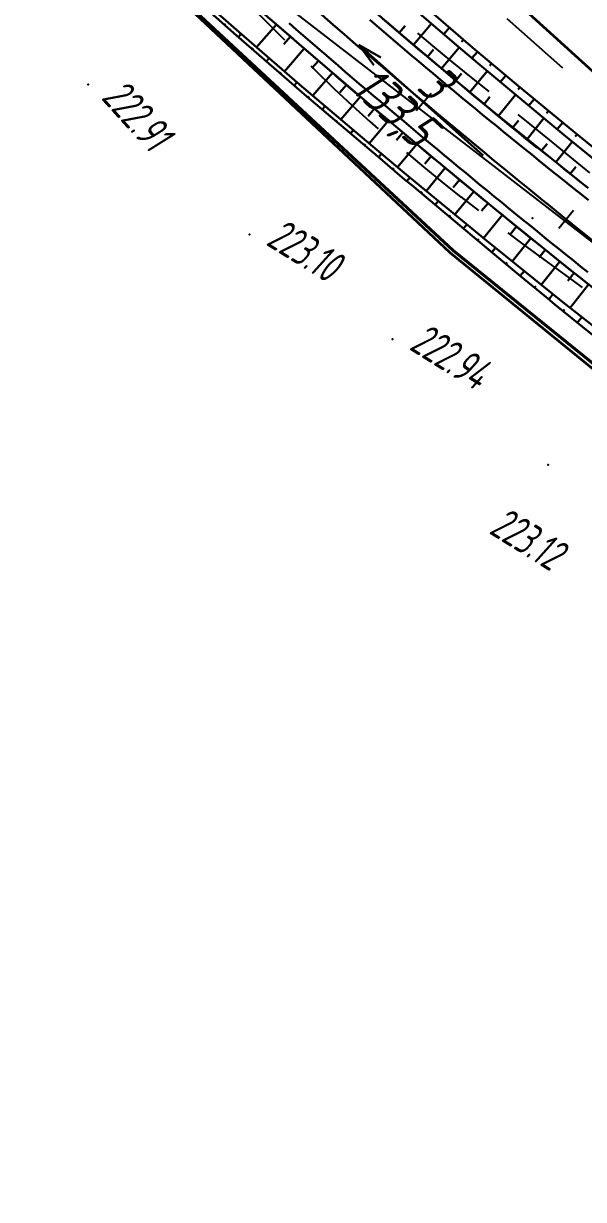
# Model space of a CAD drawing. Header units: millimetres. Extents: x -1799 to 6962, y -1020 to 4121.
# Drawn here: x -584.9 to -524.3, y 3321.1 to 3448.4 of the extents above; entities that cross this region are included whole.
import ezdxf

# ---------------------------------------------------------------- set-up
doc = ezdxf.new("R2010")
doc.units = ezdxf.units.MM
doc.linetypes.add('CONTI', pattern=[0])
doc.linetypes.add('STROT', pattern=[1.7, 0.5, -1.2])
for name, color, linetype, lineweight in [('10', 1, 'Continuous', 35), ('КОПИЯ_ОСЬ_13_ОТКОСЫ', 7, 'Continuous', 30), ('КОПИЯ_ОСЬ_ГРАНИЦЫ_ПОЛОС', 7, 'Continuous', 30), ('ОСЬ_ВЕРХ_ПОКРЫТИЯ_ГРАНИЦЫ_ПОЛОС', 7, 'Continuous', 30), ('ОСЬ_ВЕРХ_ПОКРЫТИЯ_ОСЬ', 1, 'Continuous', 30), ('Уклоны ПЧ', 5, 'Continuous', 30)]:
    doc.layers.add(name, color=color, linetype=linetype, lineweight=lineweight)
for name, color, linetype in [('_Ростелеком', 6, 'Continuous'), ('PI_OTDEFAULT', 172, 'CONTI'), ('PI_STDEFAULT', 6, 'CONTI'), ('PI_TTDEFAULT', 5, 'CONTI'), ('PLN_O', 7, 'CONTI'), ('SIT_LDEFAULT', 7, 'CONTI'), ('КОПИЯ_ОСЬ_ТАНГЕНСЫ', 1, 'Continuous'), ('ОСЬ_ВЕРХ_ПОКРЫТИЯ_ПИКЕТЫ', 1, 'Continuous'), ('ОСЬ_ВЕРХ_ПОКРЫТИЯ_ТАНГЕНСЫ', 1, 'Continuous'), ('разметка', 7, 'Continuous')]:
    doc.layers.add(name, color=color, linetype=linetype)
doc.styles.add('eskd', font='spds.shx', dxfattribs={"width": 1.2, "oblique": 15})
doc.styles.add('STYLE1', font='romand.shx', dxfattribs={"width": 0.9})
doc.styles.add('ГОСТ', font='', dxfattribs={"oblique": 15, "height": 4})
doc.styles.get('ГОСТ').set_extended_font_data('GOST type A')
doc.linetypes.add('кабель_связи_проект.', pattern='A,10,-1,["/",STYLE1,S=3,R=0,X=0,Y=-1.5],-4.1', length=15.1)

# ---------------------------------------------------------------- blocks, each defined once
blk = doc.blocks.new('Стрелка')
at = {"layer": 'Уклоны ПЧ', "ltscale": 2}
for points in [[(-0.02, -0.05), (-0.02, 17.97)], [(-0.02, -0.05), (-0.58, 2.62)], [(-0.02, -0.05), (0.53, 2.62)]]:
    blk.add_lwpolyline(points, dxfattribs=at)

msp = doc.modelspace()

# ---------------------------------------------------------------- linework, layer by layer
at = {"layer": '10'}
for points in [[(-1127.04, 3748.85), (-1082.58, 3724.79), (-1040.33, 3713.9), (-945.96, 3701.78), (-821.16, 3695.8), (-801.87, 3692.21), (-802.54, 3689.66), (-744.54, 3662.45), (-623.34, 3533.87), (-488.39, 3411.68), (-417.27, 3367.92), (-360.39, 3343.98), (-65.03, 3344.87)], [(-292.89, 3314.1), (-344.73, 3319.75), (-352.27, 3320.57), (-411.16, 3343.13), (-413.7, 3334.31), (-420.22, 3338.42), (-418.42, 3343.83), (-451.84, 3361.68), (-499.73, 3391.9), (-538.68, 3423.59), (-636.51, 3515.24), (-636.51, 3515.24), (-707.13, 3591.21), (-744.22, 3631.3), (-771.11, 3652.85), (-773.65, 3647.18), (-777.24, 3649.83)]]:
    msp.add_lwpolyline(points, dxfattribs=at)
at = {"layer": '_Ростелеком', "linetype": 'кабель_связи_проект.', "lineweight": 40, "ltscale": 0.25}
msp.add_lwpolyline([(-948.53, 3678.47), (-823.71, 3672.23), (-802.84, 3667.69), (-774.39, 3654.57), (-771.11, 3652.85), (-744.06, 3631.7), (-653.91, 3534.93), (-613.14, 3493.64), (-571.17, 3454.3), (-538.37, 3423.84), (-499.76, 3392.66), (-473.86, 3375.57), (-451.84, 3361.68), (-428.9, 3349.43), (-411.16, 3343.13), (-385.11, 3333.15), (-352.03, 3321.94), (-297.63, 3315.25)], dxfattribs=at)
at = {"layer": 'PI_STDEFAULT', "color": 6}
msp.add_point((-529.78, 3427.35, 223.45), dxfattribs=at)
at = {"layer": 'PI_TTDEFAULT', "color": 5}
for p in [(-577.9, 3441.81, 222.91), (-560.44, 3425.59, 223.1), (-544.93, 3414.27, 222.94), (-528.09, 3400.66, 223.12)]:
    msp.add_point(p, dxfattribs=at)
at = {"layer": 'PLN_O'}
msp.add_line((-532.54, 3448.98), (-526.51, 3443.62), dxfattribs=at)
at = {"layer": 'SIT_LDEFAULT', "color": 7}
for p, q in [((-560.37, 3450.39), (-558, 3448.03)), ((-558, 3448.03), (-556.63, 3446.66)), ((-540.56, 3446), (-542.19, 3447.38)), ((-538.48, 3444.28), (-540.56, 3446)), ((-553.79, 3443.85), (-553.41, 3443.48)), ((-536.38, 3442.59), (-538.48, 3444.28)), ((-553.42, 3443.47), (-551.28, 3441.39)), ((-534.45, 3441.05), (-536.38, 3442.59)), ((-551.28, 3441.39), (-549.3, 3439.54)), ((-549.3, 3439.54), (-547.39, 3437.83)), ((-547.39, 3437.83), (-546.48, 3437.03)), ((-530.04, 3437.54), (-531.32, 3438.56)), ((-527.94, 3435.84), (-530.04, 3437.54)), ((-525.72, 3434.02), (-527.94, 3435.84)), ((-543.43, 3434.45), (-541.53, 3432.87)), ((-523.55, 3432.25), (-525.72, 3434.03)), ((-541.53, 3432.86), (-539.54, 3431.25)), ((-539.54, 3431.24), (-537.53, 3429.64)), ((-537.53, 3429.65), (-535.64, 3428.17)), ((-532.45, 3425.75), (-530.83, 3424.54)), ((-530.83, 3424.54), (-528.15, 3422.59)), ((-528.15, 3422.59), (-525.38, 3420.58)), ((-525.38, 3420.58), (-524.38, 3419.85))]:
    msp.add_line(p, q, dxfattribs=at)
at = {"layer": 'КОПИЯ_ОСЬ_13_ОТКОСЫ'}
for points in [[(-569.1, 3454.14), (-561.55, 3447.48), (-555.01, 3441.84), (-548.43, 3436.26), (-543.67, 3432.27), (-539.21, 3428.58), (-534.73, 3424.9), (-530.62, 3421.58), (-526.5, 3418.27), (-525, 3417.09), (-521.43, 3414.29)], [(-569.1, 3454.14), (-561.55, 3447.48), (-555.01, 3441.84), (-548.43, 3436.26), (-543.67, 3432.27), (-539.21, 3428.58), (-534.73, 3424.9), (-530.62, 3421.58), (-526.5, 3418.27), (-525, 3417.09), (-521.43, 3414.29)], [(-569.38, 3453.83), (-561.85, 3447.13), (-554.23, 3440.54), (-546.54, 3434.02), (-543.62, 3431.55), (-542.84, 3430.91), (-537.43, 3426.38), (-534.34, 3423.79), (-531.09, 3421.08), (-528.13, 3418.65), (-527.35, 3418.01), (-525.48, 3416.48), (-521.95, 3413.63)], [(-544.24, 3451.45), (-537.79, 3445.9), (-535.71, 3444.13), (-526.39, 3436.39), (-516.98, 3428.76)], [(-544.24, 3451.45), (-537.79, 3445.9), (-535.71, 3444.13), (-526.39, 3436.39), (-516.98, 3428.76)], [(-543.96, 3452.51), (-536.48, 3446), (-535.12, 3444.84), (-531.31, 3441.67), (-527.86, 3438.82), (-525.18, 3436.62), (-521.17, 3433.37)], [(-560.82, 3451.22), (-554.05, 3445.33), (-547.23, 3439.51), (-540.36, 3433.74), (-533.44, 3428.03), (-526.47, 3422.38), (-519.46, 3416.8)], [(-563.14, 3448.27), (-563.04, 3448.38)], [(-557.51, 3448.33), (-559.67, 3445.85)], [(-544.2, 3447.42), (-543.55, 3448.19)], [(-542.68, 3446.13), (-540.73, 3448.42)], [(-538.77, 3447.98), (-539.39, 3447.26)], [(-561.64, 3446.95), (-561.34, 3447.29)], [(-556, 3447.02), (-556.72, 3446.19)], [(-537.26, 3446.67), (-537.46, 3446.43)], [(-560.13, 3445.63), (-560.03, 3445.75)], [(-554.49, 3445.71), (-556.63, 3443.23)], [(-541.15, 3444.83), (-540.5, 3445.6)], [(-539.62, 3443.54), (-537.7, 3445.83)], [(-535.74, 3445.37), (-536.34, 3444.66)], [(-558.62, 3444.32), (-558.31, 3444.67)], [(-552.97, 3444.4), (-553.68, 3443.58)], [(-534.21, 3444.08), (-534.4, 3443.84)], [(-557.11, 3443.01), (-557, 3443.13)], [(-551.45, 3443.1), (-553.58, 3440.62)], [(-538.09, 3442.26), (-537.45, 3443.02)], [(-536.55, 3440.98), (-534.68, 3443.26)], [(-532.67, 3442.8), (-533.27, 3442.08)], [(-555.59, 3441.71), (-555.28, 3442.07)], [(-549.93, 3441.8), (-550.64, 3440.97)], [(-531.13, 3441.52), (-531.33, 3441.28)], [(-554.07, 3440.41), (-553.97, 3440.53)], [(-548.41, 3440.51), (-550.52, 3438.02)], [(-535.01, 3439.71), (-534.38, 3440.47)], [(-533.46, 3438.44), (-531.62, 3440.71)], [(-529.59, 3440.25), (-530.19, 3439.52)], [(-552.55, 3439.11), (-552.24, 3439.47)], [(-546.88, 3439.21), (-547.59, 3438.38)], [(-528.05, 3438.97), (-528.25, 3438.73)], [(-551.03, 3437.81), (-550.93, 3437.93)], [(-545.36, 3437.92), (-547.45, 3435.44)], [(-531.91, 3437.18), (-531.29, 3437.94)], [(-530.36, 3435.92), (-528.54, 3438.16)], [(-526.5, 3437.71), (-527.1, 3436.98)], [(-549.5, 3436.52), (-549.19, 3436.89)], [(-543.83, 3436.63), (-544.52, 3435.81)], [(-524.95, 3436.44), (-525.15, 3436.2)], [(-547.98, 3435.23), (-547.87, 3435.35)], [(-542.29, 3435.35), (-544.38, 3432.86)], [(-528.8, 3434.66), (-528.2, 3435.41)], [(-527.25, 3433.41), (-525.46, 3435.63)], [(-546.45, 3433.94), (-546.12, 3434.32)], [(-540.76, 3434.07), (-541.45, 3433.24)], [(-544.92, 3432.64), (-544.81, 3432.77)], [(-539.22, 3432.79), (-541.29, 3430.29)], [(-525.69, 3432.15), (-525.09, 3432.9)], [(-543.39, 3431.36), (-543.06, 3431.76)], [(-537.68, 3431.51), (-538.37, 3430.68)], [(-541.85, 3430.08), (-541.74, 3430.21)], [(-536.14, 3430.24), (-538.2, 3427.74)], [(-540.32, 3428.8), (-539.98, 3429.2)], [(-534.59, 3428.97), (-535.28, 3428.14)], [(-538.78, 3427.51), (-538.67, 3427.65)], [(-533.04, 3427.7), (-535.09, 3425.2)], [(-537.25, 3426.23), (-536.89, 3426.66)], [(-531.49, 3426.44), (-532.18, 3425.6)], [(-535.72, 3424.95), (-535.6, 3425.09)], [(-529.94, 3425.18), (-531.98, 3422.67)], [(-534.18, 3423.66), (-533.79, 3424.14)], [(-528.39, 3423.92), (-529.06, 3423.08)], [(-532.65, 3422.38), (-532.51, 3422.54)], [(-526.83, 3422.67), (-528.85, 3420.15)], [(-531.11, 3421.1), (-530.68, 3421.62)], [(-525.27, 3421.42), (-525.94, 3420.58)], [(-529.57, 3419.83), (-529.42, 3420)], [(-523.71, 3420.17), (-525.71, 3417.65)], [(-528.02, 3418.56), (-527.56, 3419.12)], [(-526.47, 3417.29), (-526.32, 3417.48)], [(-524.92, 3416.03), (-524.43, 3416.64)]]:
    msp.add_lwpolyline(points, dxfattribs=at)
at = {"layer": 'КОПИЯ_ОСЬ_ГРАНИЦЫ_ПОЛОС'}
for points in [[(-558.3, 3449.01), (-557.54, 3448.35), (-556.78, 3447.7), (-556.03, 3447.04), (-555.27, 3446.38), (-554.51, 3445.72), (-553.75, 3445.07), (-552.99, 3444.41), (-552.23, 3443.76), (-551.47, 3443.11), (-550.7, 3442.45), (-549.94, 3441.8), (-549.18, 3441.15), (-548.41, 3440.5), (-547.65, 3439.85), (-546.88, 3439.2), (-546.12, 3438.56), (-545.35, 3437.91), (-544.58, 3437.26), (-543.82, 3436.62), (-543.05, 3435.97), (-542.28, 3435.33), (-541.51, 3434.68), (-540.74, 3434.04), (-539.97, 3433.4), (-539.2, 3432.76), (-538.42, 3432.12), (-537.65, 3431.48), (-536.88, 3430.84), (-536.1, 3430.2), (-535.33, 3429.57), (-534.55, 3428.93), (-533.78, 3428.29), (-533, 3427.66), (-532.22, 3427.02), (-531.44, 3426.39), (-530.66, 3425.76), (-529.88, 3425.13), (-529.1, 3424.5), (-528.32, 3423.87), (-527.54, 3423.24), (-526.76, 3422.61), (-525.98, 3421.98), (-525.19, 3421.35), (-524.41, 3420.73), (-523.63, 3420.1)], [(-545.97, 3448.93), (-545.21, 3448.28), (-544.45, 3447.64), (-543.7, 3446.99), (-542.94, 3446.34), (-542.18, 3445.7), (-541.42, 3445.06), (-540.66, 3444.41), (-539.9, 3443.77), (-539.13, 3443.13), (-538.37, 3442.49), (-537.61, 3441.85), (-536.84, 3441.21), (-536.08, 3440.57), (-535.32, 3439.94), (-534.55, 3439.3), (-533.78, 3438.66), (-533.02, 3438.03), (-532.25, 3437.39), (-531.48, 3436.76), (-530.71, 3436.13), (-529.94, 3435.49), (-529.27, 3434.95)]]:
    msp.add_lwpolyline(points, dxfattribs=at)
at = {"layer": 'КОПИЯ_ОСЬ_ТАНГЕНСЫ'}
msp.add_line((-578.39, 3467.28), (-395.28, 3325.81), dxfattribs=at)
at = {"layer": 'ОСЬ_ВЕРХ_ПОКРЫТИЯ_ГРАНИЦЫ_ПОЛОС', "linetype": 'Continuous'}
for points in [[(-523.73, 3430.59), (-530.68, 3436.18), (-533.77, 3438.69), (-537.62, 3441.86), (-543.63, 3446.93), (-549.6, 3452.06)], [(-523.7, 3429.29), (-524.48, 3429.91), (-525.25, 3430.52), (-526.02, 3431.14), (-526.79, 3431.75), (-527.56, 3432.37), (-528.32, 3432.99), (-529.09, 3433.61), (-529.86, 3434.23), (-530.63, 3434.85), (-531.39, 3435.47), (-532.16, 3436.09), (-532.92, 3436.71), (-533.69, 3437.34), (-534.45, 3437.96), (-535.21, 3438.58), (-535.97, 3439.21), (-536.74, 3439.84), (-537.5, 3440.46), (-538.26, 3441.09), (-539.02, 3441.73), (-539.79, 3442.37), (-540.55, 3443.01), (-541.31, 3443.66), (-542.07, 3444.3), (-542.83, 3444.94), (-543.59, 3445.59), (-544.35, 3446.23), (-545.11, 3446.88), (-545.87, 3447.53), (-546.63, 3448.18), (-547.38, 3448.83)], [(-545.98, 3448.94), (-545.22, 3448.29), (-544.46, 3447.64), (-543.7, 3447), (-542.94, 3446.35), (-542.19, 3445.71), (-541.43, 3445.06), (-540.66, 3444.42), (-539.9, 3443.78), (-539.14, 3443.14), (-538.38, 3442.5), (-537.62, 3441.86), (-536.86, 3441.23), (-536.1, 3440.6), (-535.34, 3439.98), (-534.57, 3439.35), (-533.81, 3438.73), (-533.05, 3438.11), (-532.29, 3437.48), (-531.52, 3436.86), (-530.76, 3436.24), (-529.99, 3435.62), (-529.23, 3435), (-528.46, 3434.38), (-527.69, 3433.76), (-526.92, 3433.15), (-526.16, 3432.53), (-525.39, 3431.92), (-524.62, 3431.3), (-523.85, 3430.69)]]:
    msp.add_lwpolyline(points, dxfattribs=at)
at = {"layer": 'ОСЬ_ВЕРХ_ПОКРЫТИЯ_ГРАНИЦЫ_ПОЛОС', "linetype": 'Continuous', "lineweight": 30}
for points in [[(-523.63, 3420.1), (-524.41, 3420.73), (-525.19, 3421.35), (-525.98, 3421.98), (-526.76, 3422.61), (-527.54, 3423.24), (-528.32, 3423.87), (-529.1, 3424.5), (-529.88, 3425.13), (-530.66, 3425.76), (-531.44, 3426.39), (-532.22, 3427.02), (-533, 3427.66), (-533.77, 3428.29), (-534.55, 3428.93), (-535.33, 3429.56), (-536.1, 3430.2), (-536.88, 3430.84), (-537.65, 3431.48), (-538.42, 3432.12), (-539.19, 3432.76), (-539.97, 3433.4), (-540.74, 3434.04), (-541.51, 3434.68), (-542.28, 3435.33), (-543.05, 3435.97), (-543.82, 3436.62), (-544.58, 3437.26), (-545.35, 3437.91), (-546.12, 3438.55), (-546.88, 3439.2), (-547.65, 3439.85), (-548.41, 3440.5), (-549.18, 3441.15), (-549.94, 3441.8), (-550.7, 3442.45), (-551.47, 3443.11), (-552.23, 3443.76), (-552.99, 3444.41), (-553.75, 3445.07), (-554.51, 3445.72), (-555.27, 3446.38), (-556.02, 3447.04), (-556.78, 3447.69), (-557.54, 3448.35), (-558.3, 3449.01)], [(-523.79, 3421.51), (-524.57, 3422.13), (-525.35, 3422.76), (-526.13, 3423.39), (-526.92, 3424.02), (-527.7, 3424.64), (-528.48, 3425.27), (-529.25, 3425.9), (-530.03, 3426.54), (-530.81, 3427.17), (-531.59, 3427.8), (-532.37, 3428.43), (-533.14, 3429.07), (-533.92, 3429.7), (-534.69, 3430.34), (-535.47, 3430.97), (-536.24, 3431.61), (-537.01, 3432.25), (-537.78, 3432.89), (-538.56, 3433.53), (-539.33, 3434.17), (-540.1, 3434.81), (-540.87, 3435.45), (-541.64, 3436.09), (-542.41, 3436.74), (-543.17, 3437.38), (-543.94, 3438.03), (-544.71, 3438.67), (-545.47, 3439.32), (-546.24, 3439.97), (-547, 3440.61), (-547.77, 3441.26), (-548.53, 3441.91), (-549.29, 3442.56), (-550.05, 3443.21), (-550.82, 3443.87), (-551.58, 3444.52), (-552.34, 3445.17), (-553.1, 3445.83), (-553.85, 3446.48), (-554.61, 3447.14), (-555.37, 3447.79), (-556.13, 3448.45)]]:
    msp.add_lwpolyline(points, dxfattribs=at)
at = {"layer": 'ОСЬ_ВЕРХ_ПОКРЫТИЯ_ОСЬ'}
msp.add_lwpolyline([(-599.22, 3492.38, 0.026039), (-521.3, 3423.36)], format="xyb", dxfattribs=at)
at = {"layer": 'ОСЬ_ВЕРХ_ПОКРЫТИЯ_ПИКЕТЫ'}
for p, q in [((-542.37, 3438.99), (-540.76, 3440.9)), ((-526.91, 3426.26), (-525.34, 3428.21))]:
    msp.add_line(p, q, dxfattribs=at)
at = {"layer": 'ОСЬ_ВЕРХ_ПОКРЫТИЯ_ТАНГЕНСЫ'}
msp.add_line((-578.39, 3467.28), (-395.28, 3325.81), dxfattribs=at)
at = {"layer": 'разметка', "linetype": 'STROT', "lineweight": 30, "ltscale": 7}
msp.add_lwpolyline([(-644.71, 3539.46), (-644.71, 3539.46, 0.010848), (-599.22, 3492.38, 0.026039), (-521.3, 3423.36, 0.004471), (-497.65, 3404.9, 0.012597), (-469.15, 3383.51, 0.122053), (-334.33, 3332.01, 0.036279), (-244.45, 3330.03), (-14.07, 3336.49, -0.037498), (75.82, 3334.51, -0.079736), (167.16, 3308.13, -0.037499), (244.27, 3261.88), (343.34, 3195.51, 0.037498), (420.44, 3149.26, 0.023279), (446.23, 3138.55, 0.037464), (533.4, 3116.55), (1022.92, 3018.77), (1022.92, 3018.77)], format="xyb", dxfattribs=at)

# ---------------------------------------------------------------- block references
at = {"layer": 'Уклоны ПЧ', "rotation": 228.3417835672879}
msp.add_blockref('Стрелка', (-548.55, 3446.07), dxfattribs=at)

# ---------------------------------------------------------------- texts
at = {"layer": 'PI_OTDEFAULT', "color": 172, "style": 'eskd', "oblique": 10, "width": 0.8}
for s, rotation, p in [('222.91', 312, (-576.57, 3440.32)), ('223.10', 328, (-558.75, 3424.53)), ('222.94', 328, (-543.24, 3413.21)), ('223.12', 328, (-534.6, 3393.3))]:
    msp.add_text(s, height=3.5, rotation=rotation, dxfattribs=at).set_placement(p)
at = {"layer": 'Уклоны ПЧ', "style": 'ГОСТ', "oblique": 15}
for s, p in [('133,5', (-549.57, 3441.23)), ('3', (-542.47, 3441.39))]:
    msp.add_text(s, height=4, rotation=317.4734, dxfattribs=at).set_placement(p)

doc.saveas('drawing.dxf')
